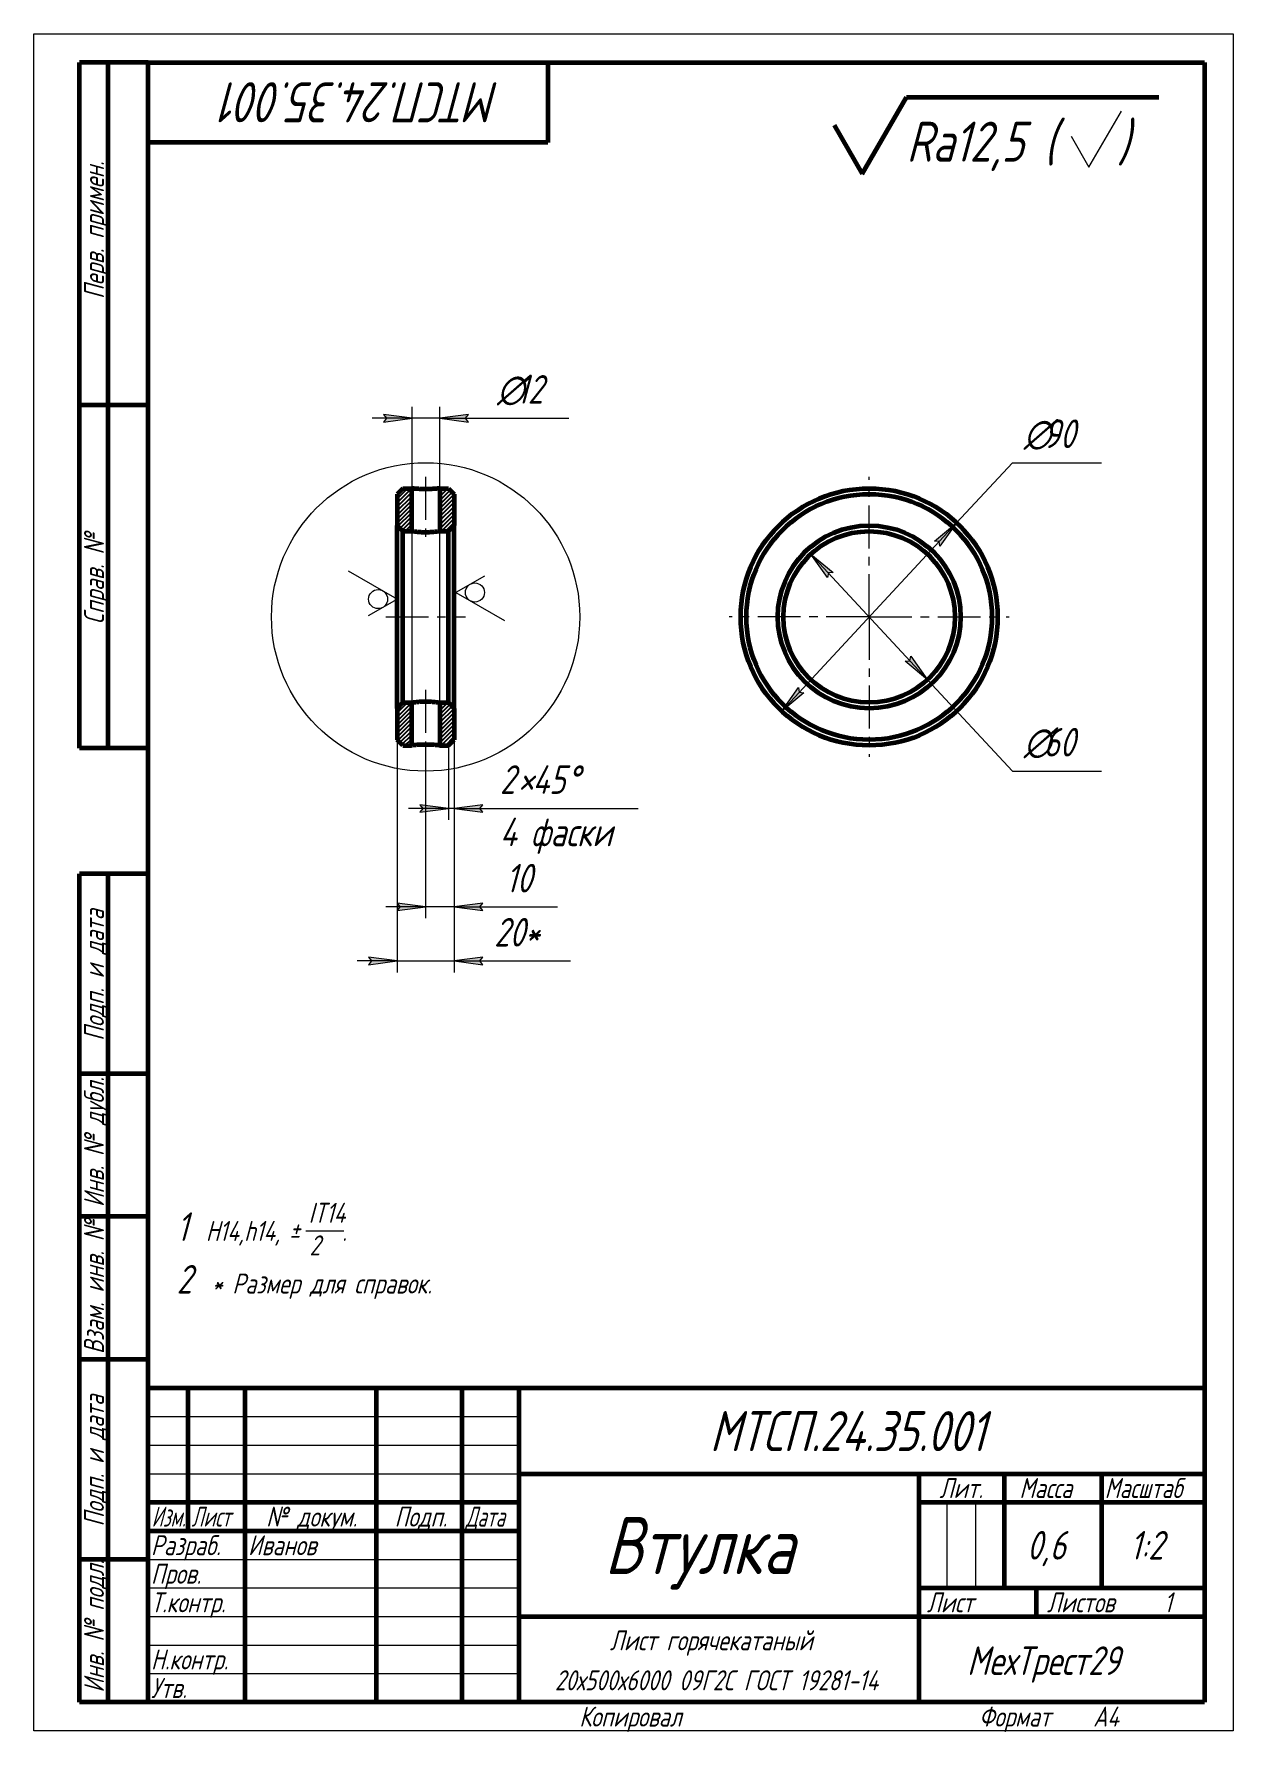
# Model space of a CAD drawing. Header units: millimetres. Extents: x 0 to 210, y 0 to 297.
import ezdxf

# ---------------------------------------------------------------- set-up
doc = ezdxf.new("R2010")
doc.units = ezdxf.units.MM
for name, pattern in [('K5LT_AXLED', [12, 7.5, -1.5, 1.5, -1.5]), ('K5LT_BASIC', [0]), ('K5LT_THIN', [0]), ('K5LT_THIN_INCLUDED_TO_HATCHING', [0])]:
    doc.linetypes.add(name, pattern=pattern)
doc.layers.add('Системный слой', color=7, linetype='Continuous')
doc.styles.add('KDIMTEXTSTYLE', font='GOST_AU.SHX', dxfattribs={"width": 0.96, "oblique": 15, "height": 5})
doc.styles.add('KTEXTSTYLE', font='GOST_AU.SHX', dxfattribs={"width": 0.96, "height": 5})
doc.dimstyles.new('KDIMSTYLE (0.50)', dxfattribs={"dimtxt": 5, "dimasz": 1, "dimexe": 2, "dimexo": 0, "dimgap": 1, "dimtad": 1, "dimlfac": 2, "dimtxsty": 'KDIMTEXTSTYLE', "dimsah": 1, "dimcen": 0, "dimdle": 1, "dimadec": 0, "dimazin": 0, "dimtfac": 0.667, "dimtmove": 0, "dimatfit": 3, "dimfxl": 1, "dimtvp": 1, "dimtolj": 1, "dimtzin": 0, "dimarcsym": 0})

# ---------------------------------------------------------------- blocks, each defined once
blk = doc.blocks.new('D0')
at = {"layer": 'Системный слой'}
for points in [[(58.6, 134.08), (63.6, 134.74), (58.6, 135.4), (59.1, 134.74)], [(78.1, 134.74), (78.6, 135.4), (73.6, 134.74), (78.6, 134.08)]]:
    blk.add_hatch(color=7, dxfattribs=at).paths.add_polyline_path(points)
at = {"layer": 'Системный слой', "color": 7, "linetype": 'K5LT_THIN', "lineweight": 18}
for p, q in [((63.6, 178.96), (63.6, 132.74)), ((73.6, 178.96), (73.6, 132.74)), ((63.6, 134.74), (56.6, 134.74)), ((63.6, 134.74), (58.6, 135.4)), ((58.6, 135.4), (59.1, 134.74)), ((59.1, 134.74), (58.6, 134.08)), ((58.6, 134.08), (63.6, 134.74)), ((63.6, 134.74), (73.6, 134.74)), ((78.6, 135.4), (73.6, 134.74)), ((73.6, 134.74), (78.6, 134.08)), ((73.6, 134.74), (78.6, 134.74)), ((78.1, 134.74), (78.6, 135.4)), ((78.6, 134.08), (78.1, 134.74))]:
    blk.add_line(p, q, dxfattribs=at)
blk.add_wipeout([(80.6, 135.74), (80.6, 142.88), (91.49, 142.88), (91.49, 135.74)]).dxf.layer = 'Системный слой'
for p, q in [((73.6, 134.74), (80.6, 134.74)), ((78.6, 134.74), (93.94, 134.74))]:
    blk.add_line(p, q, dxfattribs=at)
at = {"layer": 'Системный слой', "color": 7, "insert": (80.6, 142.27), "char_height": 5, "attachment_point": 1, "style": 'KTEXTSTYLE'}
blk.add_mtext('\\H3.5;\\W0.965;\\Q15;\\Q15;\\H5.00;20*', dxfattribs=at)
blk = doc.blocks.new('KDIMARROW_02')
at = {"layer": 'Системный слой'}
blk.add_hatch(color=0, dxfattribs=at).paths.add_polyline_path([(4.5, 0), (5, 0.66), (0, 0), (5, -0.66)])
at = {"layer": 'Системный слой', "color": 0, "linetype": 'K5LT_THIN', "lineweight": 18}
for p, q in [((0, 0), (-1, 0)), ((5, 0.66), (0, 0)), ((0, 0), (5, -0.66)), ((0, 0), (7, 0)), ((4.5, 0), (5, 0.66)), ((5, -0.66), (4.5, 0))]:
    blk.add_line(p, q, dxfattribs=at)
blk = doc.blocks.new('D1')
at = {"layer": 'Системный слой'}
for points in [[(68.6, 144.21), (63.6, 144.87), (64.1, 144.21), (63.6, 143.55)], [(78.1, 144.21), (78.6, 144.87), (73.6, 144.21), (78.6, 143.55)]]:
    blk.add_hatch(color=7, dxfattribs=at).paths.add_polyline_path(points)
at = {"layer": 'Системный слой', "color": 7, "linetype": 'K5LT_THIN', "lineweight": 18}
for p, q in [((73.6, 178.96), (73.6, 142.21)), ((68.6, 172.46), (68.6, 142.21)), ((68.6, 144.21), (61.6, 144.21)), ((68.6, 144.21), (63.6, 144.87)), ((63.6, 144.87), (64.1, 144.21)), ((64.1, 144.21), (63.6, 143.55)), ((63.6, 143.55), (68.6, 144.21)), ((73.6, 144.21), (68.6, 144.21)), ((78.6, 144.87), (73.6, 144.21)), ((73.6, 144.21), (78.6, 143.55)), ((73.6, 144.21), (80.6, 144.21)), ((73.6, 144.21), (80.6, 144.21)), ((78.1, 144.21), (78.6, 144.87)), ((78.6, 143.55), (78.1, 144.21))]:
    blk.add_line(p, q, dxfattribs=at)
blk.add_wipeout([(82.6, 145.21), (82.6, 152.34), (89.43, 152.34), (89.43, 145.21)]).dxf.layer = 'Системный слой'
blk.add_line((80.6, 144.21), (91.71, 144.21), dxfattribs=at)
at = {"layer": 'Системный слой', "color": 7, "insert": (82.6, 151.74), "char_height": 5, "attachment_point": 1, "style": 'KTEXTSTYLE'}
blk.add_mtext('\\H3.5;\\W0.965;\\Q15;\\Q15;\\H5.00;10', dxfattribs=at)
blk = doc.blocks.new('D2')
at = {"layer": 'Системный слой'}
for points in [[(67.6, 160.77), (72.6, 161.43), (67.6, 162.08), (68.1, 161.43)], [(78.1, 161.43), (78.6, 162.08), (73.6, 161.43), (78.6, 160.77)]]:
    blk.add_hatch(color=7, dxfattribs=at).paths.add_polyline_path(points)
at = {"layer": 'Системный слой', "color": 7, "linetype": 'K5LT_THIN', "lineweight": 18}
for p, q in [((72.6, 172.46), (72.6, 159.43)), ((73.6, 173.46), (73.6, 159.43)), ((72.6, 161.43), (65.6, 161.43)), ((72.6, 161.43), (67.6, 162.08)), ((67.6, 162.08), (68.1, 161.43)), ((68.1, 161.43), (67.6, 160.77)), ((67.6, 160.77), (72.6, 161.43)), ((73.6, 161.43), (72.6, 161.43)), ((78.6, 162.08), (73.6, 161.43)), ((73.6, 161.43), (78.6, 160.77)), ((73.6, 161.43), (79.6, 161.43)), ((78.1, 161.43), (78.6, 162.08)), ((78.6, 160.77), (78.1, 161.43))]:
    blk.add_line(p, q, dxfattribs=at)
blk.add_wipeout([(81.6, 153.29), (81.6, 169.68), (102.9, 169.68), (102.9, 153.29)]).dxf.layer = 'Системный слой'
for p, q in [((73.6, 161.43), (80.6, 161.43)), ((79.6, 161.43), (105.79, 161.43))]:
    blk.add_line(p, q, dxfattribs=at)
at = {"layer": 'Системный слой', "color": 7, "char_height": 5, "attachment_point": 1, "style": 'KTEXTSTYLE'}
for s, insert in [('\\H3.5;\\W0.965;\\Q15;\\Q15;\\H5.00;2', (81.6, 168.99)), ('\\H3.5;\\W0.965;\\Q15;\\Q15;\\H5.00;×', (84.77, 168.99)), ('\\H3.5;\\W0.965;\\Q15;\\Q15;\\H5.00;45', (87.29, 168.99)), ('\\H3.5;\\W0.965;\\Q15;\\Q15;\\H5.00;°', (93.24, 168.99)), ('\\H3.5;\\W0.965;\\Q15;\\Q15;\\H5.00;4 фаски', (81.6, 159.82))]:
    blk.add_mtext(s, dxfattribs=dict(at, insert=insert))
blk = doc.blocks.new('D3')
at = {"layer": 'Системный слой'}
for points in [[(66.23, 229.73), (61.23, 230.38), (61.73, 229.73), (61.23, 229.07)], [(75.6, 229.73), (76.1, 230.38), (71.1, 229.73), (76.1, 229.07)]]:
    blk.add_hatch(color=7, dxfattribs=at).paths.add_polyline_path(points)
at = {"layer": 'Системный слой', "color": 7, "linetype": 'K5LT_THIN', "lineweight": 18}
for p, q in [((66.23, 229.73), (59.23, 229.73)), ((66.23, 229.73), (61.23, 230.38)), ((61.23, 230.38), (61.73, 229.73)), ((61.73, 229.73), (61.23, 229.07)), ((61.23, 229.07), (66.23, 229.73)), ((66.23, 179.98), (66.23, 231.73)), ((71.1, 229.73), (66.23, 229.73)), ((71.1, 179.96), (71.1, 231.73)), ((76.1, 230.38), (71.1, 229.73)), ((71.1, 229.73), (76.1, 229.07)), ((71.1, 229.73), (78.1, 229.73)), ((71.1, 229.73), (79.1, 229.73)), ((75.6, 229.73), (76.1, 230.38)), ((76.1, 229.07), (75.6, 229.73))]:
    blk.add_line(p, q, dxfattribs=at)
blk.add_wipeout([(81.1, 230.73), (81.1, 237.99), (91.23, 237.99), (91.23, 230.73)]).dxf.layer = 'Системный слой'
blk.add_line((79.1, 229.73), (93.65, 229.73), dxfattribs=at)
at = {"layer": 'Системный слой', "color": 7, "char_height": 5, "attachment_point": 1, "style": 'KTEXTSTYLE'}
for s, insert in [('\\H3.5;\\W0.965;\\Q15;\\Q15;\\H5.00;∅', (81.1, 237.29)), ('\\H3.5;\\W0.965;\\Q15;\\Q15;\\H5.00;12', (84.54, 237.29))]:
    blk.add_mtext(s, dxfattribs=dict(at, insert=insert))
blk = doc.blocks.new('U0')
at = {"layer": 'Системный слой', "color": 7, "linetype": 'K5LT_THIN', "lineweight": 18}
for p, q in [((63.6, 198.08), (55.1, 202.99)), ((58.6, 195.2), (63.6, 198.08))]:
    blk.add_line(p, q, dxfattribs=at)
blk.add_arc((60.27, 198.08), 1.67, 0, 360, dxfattribs=at)
blk = doc.blocks.new('U1')
at = {"layer": 'Системный слой', "color": 7, "linetype": 'K5LT_THIN', "lineweight": 18}
for p, q in [((78.9, 202.12), (73.9, 199.23)), ((73.9, 199.23), (82.4, 194.32))]:
    blk.add_line(p, q, dxfattribs=at)
blk.add_arc((77.23, 199.23), 1.67, 0, 360, dxfattribs=at)
blk = doc.blocks.new('U2')
at = {"layer": 'Системный слой', "color": 30, "linetype": 'K5LT_AXLED', "lineweight": 18, "true_color": 0xff8000}
for q in [(146.27, 219.46), (121.77, 194.96), (170.77, 194.96), (146.27, 170.46)]:
    blk.add_line((146.27, 194.96), q, dxfattribs=at)
blk = doc.blocks.new('D4')
at = {"layer": 'Системный слой'}
for points in [[(158.67, 207.33), (161.59, 211.45), (157.7, 208.23), (158.53, 208.15)], [(130.96, 178.48), (134.85, 181.69), (134.02, 181.77), (133.88, 182.59)]]:
    blk.add_hatch(color=7, dxfattribs=at).paths.add_polyline_path(points)
at = {"layer": 'Системный слой', "color": 7, "linetype": 'K5LT_THIN', "lineweight": 18}
for p, q in [((161.59, 211.45), (171.35, 221.96)), ((130.96, 178.48), (161.59, 211.45)), ((157.7, 208.23), (161.59, 211.45)), ((161.59, 211.45), (158.67, 207.33)), ((158.53, 208.15), (157.7, 208.23)), ((158.67, 207.33), (158.53, 208.15)), ((130.96, 178.48), (133.88, 182.59)), ((134.85, 181.69), (130.96, 178.48)), ((133.88, 182.59), (134.02, 181.77)), ((134.02, 181.77), (134.85, 181.69))]:
    blk.add_line(p, q, dxfattribs=at)
blk.add_wipeout([(173.35, 222.96), (173.35, 230.21), (184.5, 230.21), (184.5, 222.96)]).dxf.layer = 'Системный слой'
blk.add_line((171.35, 221.96), (186.96, 221.96), dxfattribs=at)
at = {"layer": 'Системный слой', "color": 7, "char_height": 5, "attachment_point": 1, "style": 'KTEXTSTYLE'}
for s, insert in [('\\H3.5;\\W0.965;\\Q15;\\Q15;\\H5.00;∅', (173.35, 229.52)), ('\\H3.5;\\W0.965;\\Q15;\\Q15;\\H5.00;90', (176.79, 229.52))]:
    blk.add_mtext(s, dxfattribs=dict(at, insert=insert))
blk = doc.blocks.new('KDIMARROW_01')
at = {"layer": 'Системный слой'}
blk.add_hatch(color=0, dxfattribs=at).paths.add_polyline_path([(-5, -0.66), (0, 0), (-5, 0.66), (-4.5, 0)])
at = {"layer": 'Системный слой', "color": 0, "linetype": 'K5LT_THIN', "lineweight": 18}
for p, q in [((-4.5, 0), (-5, 0.66)), ((-5, 0.66), (0, 0)), ((0, 0), (-5, -0.66)), ((-5, -0.66), (-4.5, 0)), ((0, 0), (-1, 0))]:
    blk.add_line(p, q, dxfattribs=at)
blk = doc.blocks.new('D5')
at = {"layer": 'Системный слой'}
for points in [[(139.95, 202.74), (136.07, 205.95), (138.99, 201.84), (139.13, 202.65)], [(156.48, 183.97), (153.56, 188.08), (153.42, 187.27), (152.6, 187.19)]]:
    blk.add_hatch(color=7, dxfattribs=at).paths.add_polyline_path(points)
at = {"layer": 'Системный слой', "color": 7, "linetype": 'K5LT_THIN', "lineweight": 18}
for p, q in [((136.07, 205.95), (139.95, 202.74)), ((138.99, 201.84), (136.07, 205.95)), ((136.07, 205.95), (156.48, 183.97)), ((139.13, 202.65), (138.99, 201.84)), ((139.95, 202.74), (139.13, 202.65)), ((152.6, 187.19), (153.42, 187.27)), ((153.42, 187.27), (153.56, 188.08)), ((153.56, 188.08), (156.48, 183.97)), ((156.48, 183.97), (152.6, 187.19)), ((156.48, 183.97), (171.35, 167.97))]:
    blk.add_line(p, q, dxfattribs=at)
blk.add_wipeout([(173.35, 168.97), (173.35, 176.22), (184.5, 176.22), (184.5, 168.97)]).dxf.layer = 'Системный слой'
blk.add_line((171.35, 167.97), (186.96, 167.97), dxfattribs=at)
at = {"layer": 'Системный слой', "color": 7, "char_height": 5, "attachment_point": 1, "style": 'KTEXTSTYLE'}
for s, insert in [('\\H3.5;\\W0.965;\\Q15;\\Q15;\\H5.00;∅', (173.35, 175.53)), ('\\H3.5;\\W0.965;\\Q15;\\Q15;\\H5.00;60', (176.79, 175.53))]:
    blk.add_mtext(s, dxfattribs=dict(at, insert=insert))
blk = doc.blocks.new('U3')
at = {"color": 7, "linetype": 'K5LT_THIN', "lineweight": 18}
for p, q in [((0, 0), (0, 297)), ((0, 297), (210, 297)), ((210, 297), (210, 0)), ((20, 55), (85, 55)), ((20, 50), (85, 50)), ((20, 45), (85, 45)), ((159.96, 25), (159.96, 40)), ((164.98, 25), (164.98, 40)), ((20, 30), (85, 30)), ((20, 25), (85, 25)), ((20, 20), (85, 20)), ((20, 15), (85, 15)), ((20, 10), (85, 10)), ((210, 0), (0, 0))]:
    blk.add_line(p, q, dxfattribs=at)
at = {"color": 150, "linetype": 'K5LT_BASIC', "lineweight": 60, "true_color": 0x0080ff}
for p, q in [((8, 172), (8, 292)), ((20, 292), (8, 292)), ((13, 172), (13, 292)), ((20, 5), (20, 292)), ((20, 292), (205, 292)), ((90, 292), (90, 278)), ((205, 292), (205, 5)), ((90, 278), (20, 278)), ((20, 232), (8, 232)), ((20, 172), (8, 172)), ((8, 5), (8, 150)), ((20, 150), (8, 150)), ((13, 5), (13, 150)), ((20, 115), (8, 115)), ((20, 90), (8, 90)), ((20, 65), (8, 65)), ((20, 60), (205, 60)), ((20, 5), (20, 60)), ((27, 35), (27, 60)), ((37, 5), (37, 60)), ((60, 5), (60, 60)), ((75, 5), (75, 60)), ((85, 5), (85, 60)), ((85, 45), (205, 45)), ((155, 5), (155, 45)), ((170, 25), (170, 45)), ((187, 25), (187, 45)), ((20, 40), (85, 40)), ((155, 40), (170, 40)), ((170, 40), (205, 40)), ((20, 35), (85, 35)), ((20, 30), (8, 30)), ((155, 25), (205, 25)), ((175.57, 20), (175.57, 25)), ((85, 20), (155, 20)), ((155, 20), (205, 20)), ((20, 5), (8, 5)), ((205, 5), (20, 5))]:
    blk.add_line(p, q, dxfattribs=at)
at = {"color": 7, "attachment_point": 1, "style": 'KTEXTSTYLE'}
for s, insert, char_height, rotation in [('\\H3.5;\\W0.965;\\Q15;\\Q15;\\H7.00;МТСП.24.35.001', (81.65, 281.55), 7, 180), ('\\H3.5;\\W0.965;\\Q15;\\Q15;Перв. примен.', (8.77, 250.61), 3.5, 90), ('\\H3.5;\\W0.965;\\Q15;\\Q15;Справ. №', (8.77, 193.68), 3.5, 90), ('\\H3.5;\\W0.965;\\Q15;\\Q15;Подп. и дата', (8.77, 120.75), 3.5, 90), ('\\H3.5;\\W0.965;\\Q15;\\Q15;Инв. № дубл.', (8.77, 91.67), 3.5, 90), ('\\H3.5;\\W0.965;\\Q15;\\Q15;Взам. инв. №', (8.77, 65.94), 3.5, 90), ('\\H3.5;\\W0.965;\\Q15;\\Q15;Подп. и дата', (8.77, 35.75), 3.5, 90), ('\\H3.5;\\W0.965;\\Q15;\\Q15;Инв. № подл.', (8.77, 6.67), 3.5, 90)]:
    blk.add_mtext(s, dxfattribs=dict(at, insert=insert, char_height=char_height, rotation=rotation))
for s, insert, char_height in [('\\H3.5;\\W0.965;\\Q15;\\Q15;\\H7.00;МТСП.24.35.001', (118.35, 55.95), 7), ('\\H3.5;\\W0.965;\\Q15;\\Q15;Лит.', (158.56, 44.23), 3.5), ('\\H3.5;\\W0.965;\\Q15;\\Q15;Масса', (172.58, 44.23), 3.5), ('\\H3.5;\\W0.965;\\Q15;\\Q15;\\W0.941;Масштаб', (187.52, 44.23), 3.5), ('\\H3.5;\\W0.965;\\Q15;\\Q15;\\W0.797;Изм.', (20.61, 39.23), 3.5), ('\\H3.5;\\W0.965;\\Q15;\\Q15;\\W0.807;Лист', (27.6, 39.23), 3.5), ('\\H3.5;\\W0.965;\\Q15;\\Q15;№ докум.', (40.67, 39.23), 3.5), ('\\H3.5;\\W0.965;\\Q15;\\Q15;Подп.', (63.15, 39.23), 3.5), ('\\H3.5;\\W0.965;\\Q15;\\Q15;\\W0.807;Дата', (75.6, 39.23), 3.5), ('\\H3.5;\\W0.965;\\Q15;\\Q15;\\H10.00;Втулка', (99.92, 37.43), 10), ('\\H3.5;\\W0.965;\\Q15;\\Q15;Разраб.', (20.5, 34.23), 3.5), ('\\H3.5;\\W0.965;\\Q15;\\Q15;Иванов', (37.5, 34.23), 3.5), ('\\H3.5;\\W0.965;\\Q15;\\Q15;\\H5.00;0,6', (173.89, 34.97), 5), ('\\H3.5;\\W0.965;\\Q15;\\Q15;\\H5.00;1:2', (191.92, 34.97), 5), ('\\H3.5;\\W0.965;\\Q15;\\Q15;Пров.', (20.5, 29.23), 3.5), ('\\H3.5;\\W0.965;\\Q15;\\Q15;Т.контр.', (20.5, 24.23), 3.5), ('\\H3.5;\\W0.965;\\Q15;\\Q15;Лист', (156.36, 24.23), 3.5), ('\\H3.5;\\W0.965;\\Q15;\\Q15;Листов', (177.41, 24.23), 3.5), ('\\H3.5;\\W0.965;\\Q15;\\Q15;1', (197.91, 24.23), 3.5), ('\\H3.5;\\W0.965;\\Q15;\\Q15;Лист горячекатаный', (100.84, 17.58), 3.5), ('\\H3.5;\\W0.965;\\Q15;\\Q15;Н.контр.', (20.5, 14.23), 3.5), ('\\H3.5;\\W0.965;\\Q15;\\Q15;\\H5.00;МехТрест29', (163.41, 14.77), 5), ('\\H3.5;\\W0.965;\\Q15;\\Q15;Утв.', (20.5, 9.23), 3.5), ('\\H3.5;\\W0.965;\\Q15;\\Q15;   20х500х6000 09Г2С ГОСТ 19281-14', (86.03, 10.58), 3.5), ('\\H3.5;\\W0.965;\\Q15;\\Q15;Копировал', (95.5, 4.23), 3.5), ('\\H3.5;\\W0.965;\\Q15;\\Q15;Формат', (165.5, 4.23), 3.5), ('\\H3.5;\\W0.965;\\Q15;\\Q15;A4', (185.5, 4.23), 3.5)]:
    blk.add_mtext(s, dxfattribs=dict(at, insert=insert, char_height=char_height))
blk = doc.blocks.new('U4')
at = {"color": 7, "linetype": 'K5LT_THIN', "lineweight": 18}
blk.add_line((47.59, 87.48), (54.25, 87.48), dxfattribs=at)
at = {"color": 7, "attachment_point": 1, "style": 'KTEXTSTYLE'}
for s, insert, char_height in [('\\H3.5;\\W0.965;\\Q15;\\Q15;IT14', (48.11, 92.41), 3.5), ('\\H3.5;\\W0.965;\\Q15;\\Q15;\\H5.00;1', (25, 90.73), 5), ('\\H3.5;\\W0.965;\\Q15;\\Q15;H14,h14, ', (30.12, 89.23), 3.5), ('\\H3.5;\\W0.965;\\Q15;\\Q15;±', (44.66, 89.23), 3.5), ('\\H3.5;\\W0.965;\\Q15;\\Q15;2', (48.26, 86.71), 3.5), ('\\H3.5;\\W0.965;\\Q15;\\Q15;.', (53.97, 89.23), 3.5), ('\\H3.5;\\W0.965;\\Q15;\\Q15;\\H5.00;2', (25, 81.53), 5), ('\\H3.5;\\W0.965;\\Q15;\\Q15;* Размер для справок.', (31.17, 80.03), 3.5)]:
    blk.add_mtext(s, dxfattribs=dict(at, insert=insert, char_height=char_height))
blk = doc.blocks.new('U5')
at = {"color": 150, "linetype": 'K5LT_BASIC', "lineweight": 60, "true_color": 0x0080ff}
for p, q in [((145.06, 272.51), (152.8, 285.91)), ((152.8, 285.91), (197, 285.91)), ((140.16, 281.01), (145.06, 272.51))]:
    blk.add_line(p, q, dxfattribs=at)
at = {"color": 7, "linetype": 'K5LT_THIN', "lineweight": 18}
for p, q in [((184.77, 273.69), (190.45, 283.49)), ((181.67, 279.13), (184.77, 273.69))]:
    blk.add_line(p, q, dxfattribs=at)
at = {"color": 7, "char_height": 7, "attachment_point": 1, "style": 'KTEXTSTYLE'}
for s, insert in [('\\H3.5;\\W0.965;\\Q15;\\Q15;\\H7.00;Ra12,5 (', (152.8, 281.65)), ('\\H3.5;\\W0.965;\\Q15;\\Q15;\\H7.00;)', (189.75, 281.65))]:
    blk.add_mtext(s, dxfattribs=dict(at, insert=insert))

msp = doc.modelspace()

# ---------------------------------------------------------------- hatches: boundary and pattern name
at = {"layer": 'Системный слой'}
h = msp.add_hatch(dxfattribs=at)
h.set_pattern_fill('', angle=45, style=0, pattern_type=0)
h.set_pattern_definition([(45, (0, 0), (-0.3535534, 0.3535534), [])])
h.paths.add_polyline_path([(66.0987, 217.4604), (64.5987, 217.4604), (63.5987, 216.4604), (63.5987, 210.9604), (64.5987, 209.9604), (66.0987, 209.9604)])
h.paths.add_polyline_path([(72.5987, 217.4604), (71.0987, 217.4604), (71.0987, 209.9604), (72.5987, 209.9604), (73.5987, 210.9604), (73.5987, 216.4604)])
h.paths.add_polyline_path([(64.5987, 172.4604), (66.0987, 172.4604), (66.0987, 179.9604), (64.5987, 179.9604), (63.5987, 178.9604), (63.5987, 173.4604)])
h.paths.add_polyline_path([(71.0987, 172.4604), (72.5987, 172.4604), (73.5987, 173.4604), (73.5987, 178.9604), (72.5987, 179.9604), (71.0987, 179.9604)])

# ---------------------------------------------------------------- linework, layer by layer
at = {"layer": 'Системный слой', "color": 150, "linetype": 'K5LT_BASIC', "lineweight": 60, "true_color": 0x0080ff}
for p, q in [((64.5987, 217.4604), (63.5987, 216.4604)), ((64.5987, 217.4604), (66.0987, 217.4604)), ((66.0987, 217.4604), (66.0987, 209.9604)), ((71.0987, 217.4604), (72.5987, 217.4604)), ((71.0987, 217.4604), (71.0987, 209.9604)), ((72.5987, 217.4604), (73.5987, 216.4604)), ((63.5987, 216.4604), (63.5987, 210.9604)), ((73.5987, 216.4604), (73.5987, 210.9604)), ((63.5987, 210.9604), (64.5987, 209.9604)), ((63.5987, 178.9604), (63.5987, 210.9604)), ((64.5987, 209.9604), (66.0987, 209.9604)), ((64.5987, 179.9604), (64.5987, 209.9604)), ((71.0987, 209.9604), (72.5987, 209.9604)), ((73.5987, 210.9604), (72.5987, 209.9604)), ((72.5987, 179.9604), (72.5987, 209.9604)), ((73.5987, 178.9604), (73.5987, 210.9604)), ((63.5987, 178.9604), (64.5987, 179.9604)), ((63.5987, 178.9604), (63.5987, 173.4604)), ((64.5987, 179.9604), (66.0987, 179.9604)), ((66.0987, 179.9604), (66.0987, 172.4604)), ((71.0987, 179.9604), (71.0987, 172.4604)), ((71.0987, 179.9604), (72.5987, 179.9604)), ((73.5987, 178.9604), (72.5987, 179.9604)), ((73.5987, 178.9604), (73.5987, 173.4604)), ((64.5987, 172.4604), (63.5987, 173.4604)), ((64.5987, 172.4604), (66.0987, 172.4604)), ((71.0987, 172.4604), (72.5987, 172.4604)), ((72.5987, 172.4604), (73.5987, 173.4604))]:
    msp.add_line(p, q, dxfattribs=at)
at = {"layer": 'Системный слой', "color": 30, "linetype": 'K5LT_AXLED', "lineweight": 18, "true_color": 0xff8000}
for p, q in [((68.5987, 219.4604), (68.5987, 207.7506)), ((61.5987, 194.9604), (75.5987, 194.9604)), ((68.5987, 182.1702), (68.5987, 170.4604))]:
    msp.add_line(p, q, dxfattribs=at)
at = {"layer": 'Системный слой', "color": 7, "linetype": 'K5LT_THIN_INCLUDED_TO_HATCHING', "lineweight": 18}
msp.add_circle((68.5987, 194.9604), 26.9949, dxfattribs=at)
at = {"layer": 'Системный слой', "color": 150, "linetype": 'K5LT_BASIC', "lineweight": 60, "true_color": 0x0080ff}
for radius in [22.5, 21.5, 16, 15]:
    msp.add_circle((146.2749, 194.9604), radius, dxfattribs=at)
for points, knots in [([(71.0987, 217.4604), (71.0986, 217.4604), (71.0849, 217.4589), (71.0337, 217.4533), (70.9676, 217.4462), (70.8794, 217.437), (70.7683, 217.426), (70.6324, 217.4132), (70.4693, 217.399), (70.2769, 217.3837), (70.0803, 217.3699), (69.8899, 217.3581), (69.6729, 217.3464), (69.4194, 217.3355), (69.1344, 217.327), (68.8669, 217.3222), (68.6056, 217.3206), (68.3445, 217.3221), (68.0837, 217.3265), (67.8151, 217.3343), (67.5475, 217.3453), (67.2938, 217.3587), (67.065, 217.3733), (66.8955, 217.3857), (66.7584, 217.3966), (66.645, 217.4062), (66.5275, 217.4167), (66.4063, 217.4282), (66.299, 217.439), (66.208, 217.4485), (66.1388, 217.456), (66.1044, 217.4598), (66.0987, 217.4604), (66.0987, 217.4604)], [0, 0, 0, 0, 1.51662884, 2.53702516, 3.56474155, 4.59613935, 5.64400364, 6.72529926, 7.85655685, 9.03772669, 10.27264386, 11.13411811, 11.99716768, 13.4874169, 14.6900619, 15.82910863, 16.99997105, 18.08045449, 19.21855945, 20.41938801, 21.6829619, 22.94744047, 24.15060441, 25.29245537, 25.85716425, 26.68709964, 27.54213972, 28.42327484, 29.66960948, 30.6891279, 31.83501218, 33.25186818, 34, 34, 34, 34]), ([(71.0987, 209.9604), (71.0986, 209.9604), (71.0789, 209.9571), (70.9967, 209.9437), (70.8689, 209.9236), (70.6959, 209.8981), (70.475, 209.8686), (70.2545, 209.8425), (70.0082, 209.817), (69.7411, 209.7935), (69.4136, 209.7718), (69.0802, 209.7572), (68.7475, 209.7502), (68.4256, 209.7505), (68.0947, 209.758), (67.7802, 209.7721), (67.467, 209.7929), (67.1952, 209.8163), (66.9257, 209.8442), (66.6906, 209.8726), (66.4807, 209.9011), (66.3204, 209.9249), (66.1902, 209.9453), (66.1146, 209.9578), (66.0987, 209.9604), (66.0987, 209.9604)], [0, 0, 0, 0, 1.30440577, 2.48283087, 3.57736813, 4.83601416, 6.00289751, 7.1756145, 7.89798077, 9.10206044, 10.2704147, 11.4228884, 12.51753296, 13.58753907, 14.60712752, 15.82168353, 16.81480687, 17.98107334, 18.94826159, 20.20457629, 21.30906514, 22.46606054, 23.53679085, 24.94323572, 26, 26, 26, 26]), ([(66.0987, 179.9604), (66.0987, 179.9604), (66.1107, 179.9624), (66.1597, 179.9705), (66.233, 179.9823), (66.3413, 179.9991), (66.4839, 180.0201), (66.6569, 180.0437), (66.8622, 180.0692), (67.0795, 180.093), (67.305, 180.1142), (67.5483, 180.1338), (67.8134, 180.1503), (68.0918, 180.1623), (68.3472, 180.1688), (68.6205, 180.1711), (68.9223, 180.1679), (69.2183, 180.1582), (69.4872, 180.1442), (69.723, 180.1282), (69.9513, 180.1091), (70.1648, 180.088), (70.375, 180.0644), (70.5476, 180.0427), (70.6879, 180.0235), (70.8065, 180.0065), (70.9108, 179.9907), (70.9988, 179.9768), (71.0635, 179.9663), (71.0939, 179.9612), (71.0986, 179.9604), (71.0987, 179.9604)], [0, 0, 0, 0, 1.30271287, 2.29136883, 3.39331093, 4.54567294, 5.76462352, 6.98270909, 8.15364142, 9.47407111, 10.47050128, 11.47509889, 12.85069384, 13.94771006, 14.98358016, 16.00002657, 17.28262937, 18.66690737, 19.67404831, 20.72995729, 21.81017137, 22.88298098, 23.94418796, 25.25312663, 26.05659829, 26.88506044, 28.05736938, 29.01529673, 30.09837135, 31.37204773, 32, 32, 32, 32]), ([(71.0987, 172.4604), (71.0986, 172.4604), (71.0835, 172.4621), (71.0173, 172.4694), (70.9074, 172.481), (70.7391, 172.4978), (70.5273, 172.5171), (70.2918, 172.5362), (70.069, 172.5518), (69.8244, 172.5666), (69.5214, 172.5817), (69.1438, 172.5943), (68.7409, 172.6004), (68.3451, 172.5995), (67.9427, 172.5913), (67.5665, 172.5769), (67.2155, 172.5578), (66.9354, 172.5385), (66.7122, 172.5206), (66.5357, 172.505), (66.3779, 172.4899), (66.2482, 172.4766), (66.1436, 172.4654), (66.1032, 172.4609), (66.0987, 172.4604), (66.0987, 172.4604)], [0, 0, 0, 0, 1.16004663, 2.1361514, 3.3173875, 4.52158602, 5.78950152, 6.91350074, 7.88588376, 8.62440234, 9.80444127, 11.23200396, 12.53493718, 13.82619173, 15.14947413, 16.58109863, 17.78252697, 19.12515354, 20.09034802, 20.95583421, 21.97593872, 23.09404116, 24.11453599, 25.60560213, 26, 26, 26, 26])]:
    msp.add_open_spline(points, degree=3, knots=knots, dxfattribs=at)

# ---------------------------------------------------------------- block references
for name in ['U5', 'U4']:
    msp.add_blockref(name, (0, 0))
at = {"layer": 'Системный слой'}
msp.add_blockref('U2', (0, 0), dxfattribs=at)

# ---------------------------------------------------------------- next in the draw order: dimensions: what is measured, and where the dimension line sits
at = {"layer": 'Системный слой', "color": 7}
dim = msp.add_diameter_dim_2p(p1=(130.9619, 178.4752), p2=(161.5878, 211.4457), dimstyle='KDIMSTYLE (0.50)', override={"dimtih": 1, "dimtoh": 1, "dimpost": '\\H5.0;\\W0.965;\\Q15;<>', "dimblk1": 'KDIMARROW_01', "dimblk2": 'KDIMARROW_01', "dimclrt": 7, "dimtol": 1, "dimtp": 0, "dimtm": 0, "dimtdec": 5, "dimtmove": 1, "dimatfit": 2, "dimtolj": 1}, dxfattribs=at)
dim.commit()
dim.dimension.update_dxf_attribs({"geometry": 'D4', "text_midpoint": (173.3501, 221.9553), "dimtype": 163})
dim = msp.add_linear_dim(base=(63.5987, 134.74), p1=(73.5987, 178.9604), p2=(63.5987, 178.9604), dimstyle='KDIMSTYLE (0.50)', override={"dimexo": 0, "dimpost": '\\H5.0;\\W0.965;\\Q15;<>\\H5.0;\\W0.965;\\Q15;\\Q15;*', "dimblk1": 'KDIMARROW_02', "dimblk2": 'KDIMARROW_02', "dimse1": 0, "dimse2": 0, "dimclrt": 7, "dimtol": 1, "dimtp": 0, "dimtm": 0, "dimtdec": 5, "dimtolj": 1}, dxfattribs=at)
dim.commit()
dim.dimension.update_dxf_attribs({"geometry": 'D0', "text_midpoint": (86.2712, 134.74), "dimtype": 160})

# ---------------------------------------------------------------- next in the draw order: dimensions: what is measured, and where the dimension line sits
dim = msp.add_diameter_dim_2p(p1=(136.0662, 205.9506), p2=(156.4835, 183.9703), dimstyle='KDIMSTYLE (0.50)', override={"dimtih": 1, "dimtoh": 1, "dimpost": '\\H5.0;\\W0.965;\\Q15;<>', "dimblk1": 'KDIMARROW_01', "dimblk2": 'KDIMARROW_01', "dimclrt": 7, "dimtol": 1, "dimtp": 0, "dimtm": 0, "dimtdec": 5, "dimtmove": 1, "dimatfit": 2, "dimtolj": 1}, dxfattribs=at)
dim.commit()
dim.dimension.update_dxf_attribs({"geometry": 'D5', "text_midpoint": (173.3501, 167.9655), "dimtype": 163})
dim = msp.add_linear_dim(base=(73.5987, 144.209), p1=(68.5987, 172.4604), p2=(73.5987, 178.9604), dimstyle='KDIMSTYLE (0.50)', override={"dimexo": 0, "dimpost": '\\H5.0;\\W0.965;\\Q15;<>', "dimblk1": 'KDIMARROW_02', "dimblk2": 'KDIMARROW_02', "dimse1": 0, "dimse2": 0, "dimclrt": 7, "dimtol": 1, "dimtp": 0, "dimtm": 0, "dimtdec": 5, "dimtolj": 1}, dxfattribs=at)
dim.commit()
dim.dimension.update_dxf_attribs({"geometry": 'D1', "text_midpoint": (86.1545, 144.209), "dimtype": 160})

# ---------------------------------------------------------------- next in the draw order: dimensions: what is measured, and where the dimension line sits
dim = msp.add_linear_dim(base=(71.0987, 229.7263), p1=(66.233, 179.9823), p2=(71.0987, 179.9604), text='\\H5.0;\\W0.965;\\Q15;∅\\H5.0;\\W0.965;\\Q15;\\Q15;12', dimstyle='KDIMSTYLE (0.50)', override={"dimexo": 0, "dimblk1": 'KDIMARROW_02', "dimblk2": 'KDIMARROW_02', "dimse1": 0, "dimse2": 0, "dimclrt": 7, "dimtolj": 1}, dxfattribs=at)
dim.commit()
dim.dimension.update_dxf_attribs({"geometry": 'D3', "text_midpoint": (86.3743, 229.7263), "dimtype": 160})
dim = msp.add_linear_dim(base=(73.5987, 161.4254), p1=(72.5987, 172.4604), p2=(73.5987, 173.4604), dimstyle='KDIMSTYLE (0.50)', override={"dimexo": 0, "dimpost": '\\H5.0;\\W0.965;\\Q15;<>\\H5.0;\\W0.965;\\Q15;\\Q15;\\Q15;Ч\\Q15;45\\Q15;°\\Q15;\\X\\H5.0;\\W0.965;\\Q15;\\Q15;4 фаски', "dimblk1": 'KDIMARROW_02', "dimblk2": 'KDIMARROW_02', "dimse1": 0, "dimse2": 0, "dimclrt": 7, "dimtol": 1, "dimtp": 0, "dimtm": 0, "dimtdec": 5, "dimtolj": 1}, dxfattribs=at)
dim.commit()
dim.dimension.update_dxf_attribs({"geometry": 'D2', "text_midpoint": (92.6951, 161.4254)})

# ---------------------------------------------------------------- next in the draw order: block references
msp.add_blockref('U3', (0, 0))
at = {"layer": 'Системный слой'}
for name in ['U0', 'U1']:
    msp.add_blockref(name, (0, 0), dxfattribs=at)

doc.saveas('drawing.dxf')
